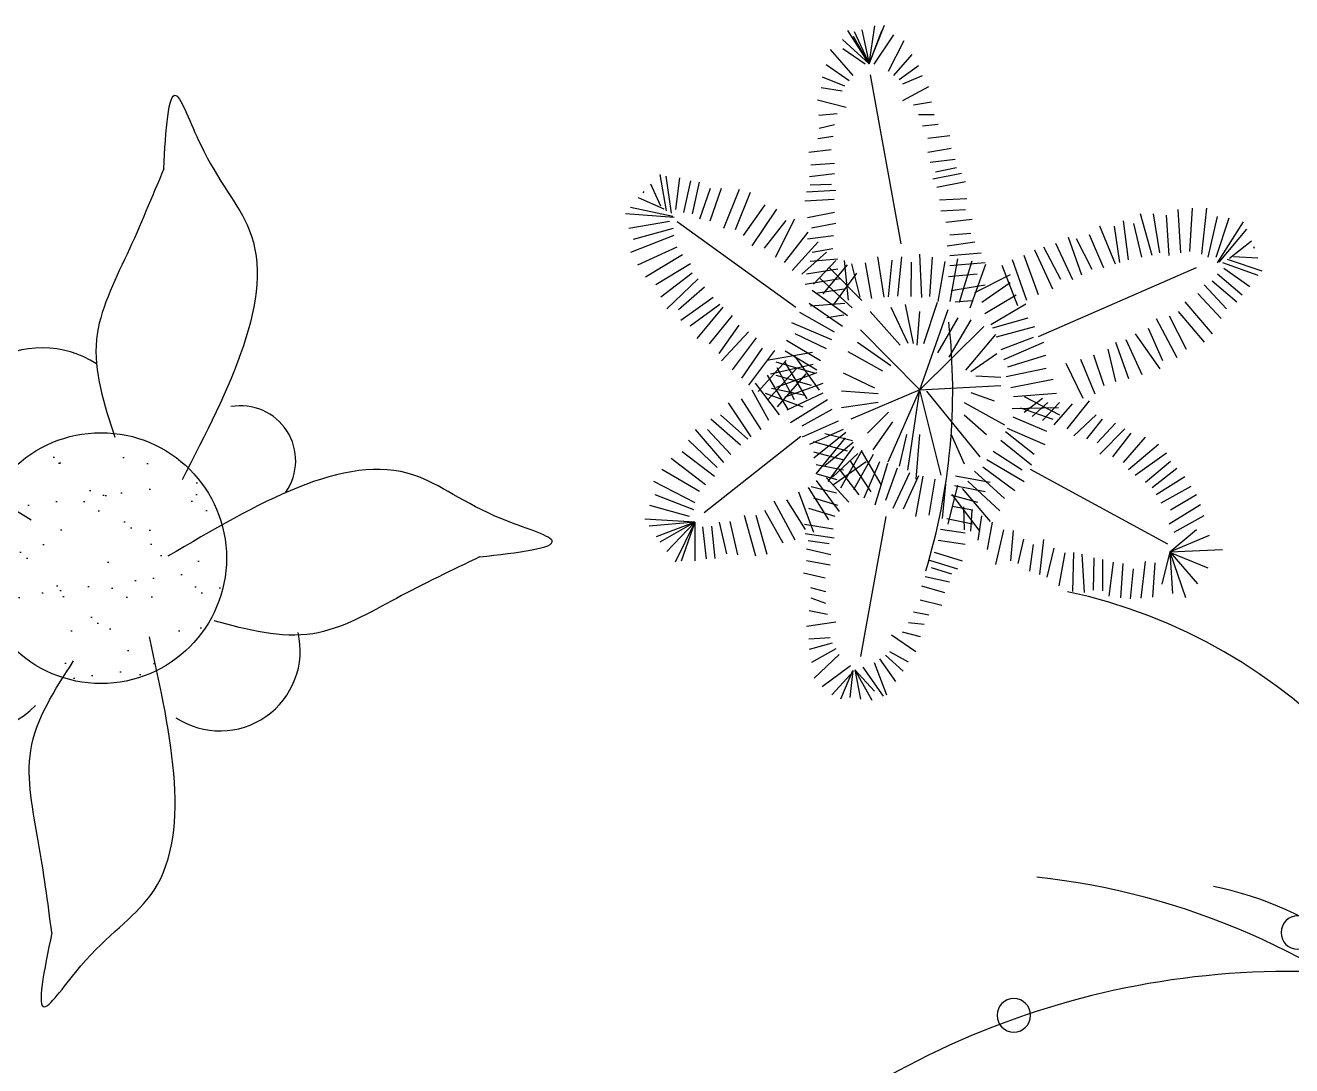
# Model space of a CAD drawing. Header units: millimetres. Extents: x 14385 to 129787, y 107826 to 186798.
# Drawn here: x 34932 to 37766, y 126286 to 128616 of the extents above; entities that cross this region are included whole.
import ezdxf

# ---------------------------------------------------------------- set-up
doc = ezdxf.new("R2010")
doc.units = ezdxf.units.MM
doc.header["$LTSCALE"] = 1000
doc.layers.add('FF-PLANTS', color=86, linetype='Continuous')

# ---------------------------------------------------------------- blocks, each defined once
blk = doc.blocks.new('A$C6C4E382C')
h = blk.add_hatch()
h.set_pattern_fill('AR-SAND', color=253, scale=77.4144, style=0)
h.set_pattern_definition([(37.5, (66126.55, 102584.22), (-4.87659, 149.1639), [0, -117.66989, 0, -131.60448, 0, -125.7984]), (7.5, (66126.55, 102584.22), (137.0062, 218.47474), [0, -63.47981, 0, -106.05773, 0, -40.64256]), (327.5, (66031.33, 102584.22), (241.07942, 0.43809), [0, -38.7072, 0, -139.34592, 0, -181.92384]), (317.5, (66031.33, 102584.22), (232.7175, 67.94473), [0, -19.3536, 0, -91.34899, 0, -104.50944])])
h.paths.add_polyline_path([(-263.3, -13.1, 1), (298.5, -13.1, 1)])
at = {"color": 8}
blk.add_circle((17.6, -13.1), 280.9, dxfattribs=at)
for centre, radius, start, end in [((-114, 235.2), 222.7, 56.9413, 188.2491), ((330.3, 205.1), 123, 325.2192, 100.2994), ((-257, -222.6), 175.6, 146.0901, 316.6419), ((283.8, -220.3), 179.7, 236.7503, 13.184)]:
    blk.add_arc(centre, radius, start, end, dxfattribs=at)
for points in [[(157.9, 859), (185.2, 1022.9), (239.9, 913.6), (349.3, 722.4), (198.9, 162.3)], [(157.9, 859), (75.8, 667.7), (7.5, 476.5), (48.5, 257.9)], [(-836.4, 71.6), (-998.5, 108.2), (-886.3, 156.6), (-689.1, 255), (-138.5, 73)], [(865, -10.4), (1027.1, 26.2), (914.9, 74.6), (717.8, 173), (167.1, -9)], [(-836.4, 71.6), (-650.1, -21.2), (-463, -100.3), (-242.5, -71.7)], [(865, -10.4), (678.7, -103.2), (491.6, -182.3), (271.1, -153.7)], [(-92.6, -852.3), (-108.4, -1017.8), (-27.4, -926.2), (127.5, -769.5), (126.1, -189.5)], [(-92.6, -852.3), (-122.8, -646.4), (-139.7, -444), (-43.9, -243.3)]]:
    blk.add_spline(points, degree=3, dxfattribs=at)
blk = doc.blocks.new('A$C1CB617FC')
at = {"color": 8}
for centre, radius, start, end in [((-1197.4, -26.8), 1204, 6.9904, 78.0284), ((-1189.2, -1096.7), 1617.7, 48.7581, 83.8624), ((-778.7, -281.8), 788.6, 28.8901, 78.4579), ((-432, 387.8), 37.5, 0, 180), ((-432, 387.8), 37.5, 180, 0), ((-451.6, -1529.7), 1830.3, 78.5516, 130.9815), ((-1067.7, 202.4), 37.5, 0, 180), ((-1067.7, 202.4), 37.5, 180, 0)]:
    blk.add_arc(centre, radius, start, end, dxfattribs=at)
blk = doc.blocks.new('A$C141622B6')
at = {"color": 8}
for p, q in [((-128.2, 733.3), (-175.7, 807.7)), ((-128.2, 733.3), (-163.4, 794.3)), ((-161.9, 805.6), (-128.2, 733.3)), ((-144.8, 809.2), (-128.2, 733.3)), ((-128.2, 733.3), (-93.9, 819.4)), ((-128.2, 733.3), (-115.2, 818.4)), ((-128.2, 733.3), (-99.8, 807.3)), ((-116.8, 732.2), (-73.1, 797.9)), ((-164, 706.9), (-214.5, 765.4)), ((-128.2, 733.3), (-187.6, 787.9)), ((-137.3, 732.2), (-187, 766.6)), ((-84.7, 716.6), (-49.7, 785.5)), ((-73.1, 707.2), (-32.2, 754.1)), ((-173.1, 695.1), (-224, 730.8)), ((-56.6, 330.1), (-125, 708.7)), ((-61.3, 697.8), (-17.6, 729.1)), ((-182.2, 683.1), (-232.2, 703.1)), ((-52.6, 688.4), (-8.8, 707.2)), ((-52.6, 650.9), (5.8, 682.2)), ((-188.4, 671.9), (-235.5, 679.7)), ((-179.4, 635.5), (-243.7, 651.9)), ((-29.2, 641.5), (11.7, 647.8)), ((-199.9, 620.8), (-241.1, 617.1)), ((-206, 596.7), (-240, 588.3)), ((-17.6, 619.6), (17.5, 619.6)), ((-8.8, 594.5), (26.3, 597.7)), ((-208.5, 570.3), (-243.3, 565)), ((2.9, 566.4), (52.6, 572.6)), ((-213.1, 540.2), (-262.8, 534.3)), ((2.9, 535.1), (55.5, 544.5)), ((8.7, 513.2), (64.2, 519.4)), ((-582, 403.7), (-595.8, 485)), ((-206, 487.1), (-261.4, 479.9)), ((-205.6, 509.8), (-259, 506.3)), ((14.6, 475.6), (78.8, 488.2)), ((20.4, 491.3), (67.2, 500.7)), ((-594.1, 414), (-616.9, 463.6)), ((-570.5, 398.5), (-582.6, 481.4)), ((-560.8, 407), (-552.2, 477.7)), ((-542.9, 400), (-527.4, 471)), ((-523.7, 397), (-508.1, 468)), ((-507.1, 385.8), (-483.4, 454.7)), ((-483.7, 381.8), (-458.5, 454.6)), ((-212.2, 463), (-259.8, 461)), ((23.3, 456.9), (87.6, 469.4)), ((-586.6, 407.7), (-644.4, 432.9)), ((-632.3, 446.9), (-634.8, 444)), ((-453.4, 364.7), (-418.6, 452.6)), ((-427.3, 362.1), (-393.7, 445.9)), ((-206.8, 428.9), (-272.2, 425.7)), ((-202.8, 449.2), (-268.1, 446)), ((29.2, 428.7), (90.5, 431.8)), ((-567.6, 391.3), (-662.2, 411.1)), ((-409.4, 348.4), (-360.8, 417.1)), ((-390.2, 325.5), (-334.6, 407.8)), ((-205.7, 400.2), (-266, 388.5)), ((32.1, 403.6), (87.6, 406.8)), ((505.3, 303.5), (479, 397.4)), ((522.8, 309.8), (508.2, 397.4)), ((569.5, 309.8), (563.7, 406.8)), ((590, 312.9), (595.8, 409.9)), ((616.2, 306.6), (628, 409.9)), ((-564.6, 388.8), (-673.3, 396.8)), ((-574.7, 379.8), (-665.8, 364.6)), ((-292.2, 187.6), (-558.2, 378.9)), ((-362.6, 320.3), (-314.1, 382.4)), ((-337.9, 300.3), (-294.8, 386)), ((-202.6, 375.2), (-257.2, 364.9)), ((43.8, 378.6), (102.2, 384.9)), ((423.5, 284.7), (388.5, 369.2)), ((420.6, 369.2), (432.2, 287.9)), ((452.7, 294.1), (441, 381.7)), ((481.9, 300.4), (464.4, 375.5)), ((543.2, 303.5), (537.4, 394.2)), ((630.8, 300.4), (651.3, 391.1)), ((648.4, 300.4), (677.6, 388)), ((651.5, 287.2), (709.5, 379.5)), ((-565.2, 348.5), (-662, 310.5)), ((-566.5, 364.3), (-656.3, 339.9)), ((-317.3, 288.1), (-264.5, 355.8)), ((-207.9, 348.1), (-266.1, 340.2)), ((52.6, 350.4), (99.3, 353.6)), ((347.6, 259.7), (318.3, 344.2)), ((370.9, 272.2), (335.8, 341.1)), ((397.2, 275.4), (365.1, 350.4)), ((655.2, 288.6), (717, 363)), ((-558.5, 322.3), (-646.9, 282.1)), ((-300.8, 270.5), (-242.6, 334.3)), ((-209.7, 318.6), (-255.8, 310.5)), ((46.7, 325.4), (108.1, 334.8)), ((283.3, 228.4), (242.4, 316)), ((300.8, 250.3), (262.8, 322.3)), ((289.1, 331.7), (327.1, 250.3)), ((678.6, 297.8), (727.9, 337)), ((734.6, 319.8), (733.2, 323.4)), ((-546.1, 305.7), (-629.1, 255.1)), ((-528.3, 285.4), (-605.7, 237.8)), ((-278.8, 262.3), (-223.4, 311.5)), ((-198, 295.7), (-259.8, 290.2)), ((-252.6, 239.8), (-202.8, 292.6)), ((-174.1, 203.5), (-183, 292.4)), ((-148.5, 210.2), (-166.7, 285.4)), ((-122.2, 207.2), (-136.1, 287.7)), ((-94.4, 210.2), (-109, 300.6)), ((-77.7, 293.2), (-85.2, 211.3)), ((-63.9, 212.7), (-55, 300.6)), ((-34, 212), (-33.6, 289.1)), ((-10.5, 209.6), (-14.4, 307.1)), ((8, 211.7), (14, 300.3)), ((26.4, 200.9), (41.7, 290.5)), ((52.6, 303.5), (122.7, 309.8)), ((52.6, 281.6), (131.4, 287.9)), ((53.4, 200.9), (70.2, 296.6)), ((74, 199.2), (102.1, 292.2)), ((98.2, 187), (133.4, 284.8)), ((224.9, 203.4), (192.7, 294.1)), ((251.2, 215.9), (219.1, 303.5)), ((663, 287.9), (741.9, 259.7)), ((672.9, 295.6), (751.2, 269.8)), ((687.7, 301.4), (742.2, 298.4)), ((-524.3, 264.4), (-594.8, 210.5)), ((-198.4, 273), (-268, 262.3)), ((-230.7, 218.3), (-176.6, 283.3)), ((-144.6, 203.4), (-217.8, 277.2)), ((-207.4, 194.3), (-156, 264.5)), ((49.6, 256.6), (113.9, 262.8)), ((108.7, 220.9), (188.3, 261.4)), ((204.5, 190.8), (169.4, 281.6)), ((251.2, 122.4), (604.6, 277.1)), ((651.3, 262.8), (706.8, 215.9)), ((665.9, 275.4), (724.3, 234.6)), ((-510.5, 251.9), (-581.2, 184.7)), ((-496.8, 232.7), (-555, 182.1)), ((-193.2, 251.8), (-271.2, 239)), ((-184.3, 228.1), (-248.2, 218.8)), ((-166, 186.8), (-238, 252.1)), ((55.5, 225.3), (131.4, 237.8)), ((124.3, 199.5), (187.7, 243.7)), ((622.1, 237.8), (671.7, 184.6)), ((639.6, 247.2), (695.1, 200.2)), ((-477.6, 209.8), (-549.6, 158.5)), ((-176.3, 168.9), (-255.6, 225.1)), ((-5.8, 106.6), (24.6, 199.2)), ((64.2, 200.2), (102.2, 203.4)), ((131, 173.9), (200.9, 216)), ((578.3, 200.2), (639.6, 128.3)), ((607.5, 219), (660.1, 162.7)), ((-528.9, 146.3), (-462.5, 194.7)), ((-455.6, 188.4), (-513.9, 117.9)), ((-205.6, 132.5), (-283.1, 175.9)), ((-187.9, 144.5), (-262.3, 196.7)), ((-182.6, 196.4), (-259.3, 190.4)), ((-58.5, 103.2), (-125.6, 178.3)), ((-40.9, 106.4), (-78.9, 187.7)), ((-29.2, 106.4), (-46.7, 194)), ((-20.4, 103.2), (-14.6, 178.3)), ((-14.6, 3.1), (48.9, 183)), ((143.9, 149.1), (222.8, 195.4)), ((563.7, 178.3), (622.1, 109.5)), ((-435, 169.5), (-486.3, 106)), ((-420, 147.8), (-464.4, 84.6)), ((-211.7, 114.9), (-301.4, 153.1)), ((-185.1, 170), (-222.7, 163.9)), ((-14.6, 3.1), (128.6, 144.5)), ((25.7, 85.5), (71.4, 164.1)), ((51, 76), (100.2, 159.9)), ((227.2, 163.6), (148.2, 140.9)), ((157.2, 121.5), (242.4, 145.1)), ((514, 162.7), (560.7, 75.1)), ((543.2, 168.9), (581.2, 93.9)), ((-398, 133), (-458.9, 67.7)), ((-434.2, 47.7), (-380.1, 119.4)), ((-237.3, 68), (-312.9, 113.7)), ((-223.8, 94.7), (-293.4, 128.1)), ((-14.6, 3.1), (-147.5, 137.5)), ((88, 47.4), (155.3, 126.6)), ((167.4, 93.4), (239.4, 121)), ((446.8, 115.8), (481.9, 37.5)), ((467.3, 128.3), (522.8, 50.1)), ((496.5, 140.8), (528.6, 68.8)), ((-367.8, 96.1), (-413.6, 28.9)), ((-340.2, 90.9), (-398.5, 13.7)), ((-255.1, 86.5), (-357.5, 69)), ((-315.9, 90), (-245.2, 48.1)), ((-97.5, 44.8), (-174.9, 88.3)), ((-79.8, 56.9), (-154.2, 109.1)), ((173.7, 70.6), (263.1, 109.6)), ((406, 93.9), (423.5, 21.9)), ((423.5, 109.5), (452.7, 28.2)), ((-314.1, 68.4), (-376.5, -1)), ((-253.8, 59.6), (-348.6, 38.1)), ((-248.2, 39.4), (-336.1, 64.9)), ((-267.2, -17.2), (-317.2, 65.6)), ((-238.9, 2.6), (-293.8, 78)), ((99.3, 43.8), (157.7, 84.5)), ((182.3, 54.2), (267.1, 80.7)), ((312.5, 62.6), (350.5, -15.7)), ((344.6, 72), (376.7, -6.3)), ((373.8, 81.3), (397.2, 12.5)), ((-356.2, 35.5), (-309.8, -41.4)), ((-290.8, 51), (-355.9, -19.9)), ((-245.1, 40.8), (-336.6, 8.1)), ((-257.4, 13), (-336, 34.9)), ((-270.1, 38.8), (-333.9, -34.7)), ((-295.2, -19.5), (-333.8, 52.1)), ((-115.7, 7.1), (-185.3, 40.4)), ((111, 34.4), (166.4, 31.2)), ((178.9, 33.1), (268, 51.3)), ((-352.4, -65.5), (-390.1, 2)), ((-329, -53.1), (-382.9, 18.2)), ((-271.4, -9.5), (-347, 6.3)), ((-231.7, 17.3), (-317.2, -13.6)), ((-108.1, -6.3), (-189.8, 0)), ((-14.6, 3.1), (-169.4, -62.6)), ((-85.3, -158.6), (-14.6, 3.1)), ((-41.3, -176.8), (-14.6, 3.1)), ((-14.6, 3.1), (166.4, 12.5)), ((-14.6, 0), (32.1, -187.8)), ((0, 0), (119.7, -147.1)), ((188.7, 7.9), (284.1, 27)), ((-392.1, -102.2), (-442.8, -26)), ((-369.7, -85.6), (-414.1, -17.1)), ((-276.2, -35.5), (-360.4, -5.4)), ((-232, -4.1), (-312.1, -42.6)), ((-221.1, -19.1), (-303.9, -70.6)), ((-108.1, -25.1), (-189.8, -37.6)), ((84.7, -25.1), (175.2, -75.1)), ((99.3, -3.2), (151.9, -21.9)), ((194.7, -11.9), (291.5, -4.4)), ((218.7, -12), (298.2, -52.8)), ((219.1, -47), (260, -15.7)), ((236.6, -56.4), (271.6, -25.1)), ((260, -65.7), (297.9, -25.1)), ((286.2, -75.1), (327.1, -28.2)), ((315.4, -84.5), (365.1, -21.9)), ((-460.7, -52.7), (-399.6, -107.7)), ((-211.6, -40.7), (-278.8, -78.5)), ((-84.7, -47), (-131.5, -93.9)), ((84.7, -53.2), (134.3, -97)), ((192, -38.8), (295.9, -36.3)), ((210.5, -37.1), (283.4, -62.7)), ((330, -100.2), (379.7, -53.2)), ((-416.1, -121.2), (-482.4, -62.7)), ((-197.4, -67), (-278.3, -102.7)), ((-260.6, -118.8), (-185.7, -84.9)), ((-75.9, -68.9), (-119.8, -131.4)), ((181.1, -82.5), (264.8, -119.4)), ((193.7, -57.6), (268.8, -89.6)), ((359.2, -106.4), (394.3, -62.6)), ((382.6, -115.8), (423.5, -72)), ((388.5, -140.8), (444, -84.5)), ((-468.2, -170.7), (-532.8, -109.8)), ((-453.3, -159.7), (-516.6, -85.5)), ((-280.7, -101.5), (-497.4, -272.5)), ((-437.6, -142), (-490.3, -85.6)), ((-176.4, -134.1), (-252.6, -113.2)), ((-180.2, -92.4), (-251.6, -149.7)), ((-182, -104.7), (-247.7, -185.2)), ((-165.1, -111.5), (-227.7, -95.5)), ((-60, -168), (-43.8, -97)), ((-23, -196.7), (-14.6, -97)), ((55.5, -97), (84.7, -162.7)), ((166.5, -109.5), (235.5, -164.8)), ((241.6, -141.6), (177, -90.8)), ((417.6, -147.1), (458.5, -93.9)), ((441, -159.7), (490.7, -103.3)), ((-474.4, -191.2), (-546.5, -135.8)), ((-183.8, -154.7), (-251.9, -136.7)), ((-163.9, -115.1), (-227, -166.9)), ((-163.3, -124.2), (-220.6, -202.6)), ((-153.5, -139.4), (-209.9, -192.3)), ((-144.4, -132.6), (-192, -217.4)), ((-118.9, -141.6), (-163.1, -221.1)), ((-145.8, -133.8), (-101.9, -208.9)), ((149.7, -134.2), (214.3, -176.4)), ((452.7, -175.2), (519.8, -118.9)), ((467.3, -187.8), (537.4, -137.8)), ((-494.2, -209.5), (-571.6, -150.6)), ((-185.8, -177.2), (-246.7, -165.3)), ((-135, -158.3), (-208, -210)), ((-171.5, -155.2), (-124.3, -225.5)), ((-105.1, -157.9), (-140.2, -239.5)), ((-87, -162.1), (-115.6, -255.3)), ((126.7, -169.3), (197.8, -222.5)), ((135, -152.7), (218.9, -202.3)), ((490.7, -203.5), (546.2, -156.5)), ((-508.2, -224.8), (-592, -175.6)), ((-199.7, -198.8), (-244.8, -185.9)), ((-223.8, -194), (-173.8, -248.6)), ((-195.5, -174.3), (-151.3, -232)), ((-65.6, -172.1), (-91.5, -244.8)), ((-37.6, -182.7), (-75.2, -262.7)), ((-51.3, -263.2), (-17.1, -188.5)), ((-8, -190.6), (-24.3, -280.6)), ((19.2, -197), (5.6, -277.4)), ((64.9, -189.5), (142.7, -203.9)), ((107.6, -178.9), (174.5, -240.4)), ((232.2, -174.8), (540, -341.7)), ((505.3, -216), (560.7, -172.2)), ((514, -231.6), (578.3, -190.9)), ((-517.6, -250.1), (-609.9, -202.3)), ((-286.6, -225.7), (-252.5, -315.4)), ((-264.8, -215.7), (-219.3, -288.4)), ((-201.1, -228.3), (-258.2, -214.3)), ((-246.5, -199.9), (-195.3, -269.4)), ((43, -208.5), (35.2, -285.4)), ((69.4, -210.6), (48.3, -297.5)), ((62.6, -211.2), (131.7, -224.8)), ((80.3, -218), (143.1, -292.1)), ((92.9, -201.6), (164.2, -267.7)), ((525.7, -250.4), (592.9, -212.8)), ((-520.6, -265.7), (-607.4, -232.1)), ((-341.2, -245.4), (-294.4, -333)), ((-313.2, -243), (-271.3, -309.8)), ((-198.6, -255.8), (-251.9, -239.9)), ((54.5, -232.4), (114.5, -248.2)), ((56.9, -231.6), (119.8, -314.3)), ((543.2, -297.3), (613.4, -253.5)), ((546.2, -266), (604.6, -231.6)), ((-530.4, -280.3), (-619.4, -255.7)), ((-408.2, -277.8), (-382.6, -368.9)), ((-381.8, -277.9), (-357.1, -364.8)), ((-362.6, -266.2), (-321.4, -339.5)), ((-204.3, -280.4), (-263.1, -262.4)), ((-90.8, -280.7), (-147.8, -594.2)), ((57.7, -257.9), (103.8, -265.9)), ((83.3, -258.7), (84.4, -310.2)), ((101.6, -266.5), (99, -313.4)), ((123.5, -278.9), (115.4, -333.9)), ((554.9, -316.1), (622.1, -278.5)), ((-518.6, -293.6), (-630.1, -286.9)), ((-518.6, -293.6), (-620.6, -302.4)), ((-518.6, -293.6), (-605.1, -325.9)), ((-518.6, -293.6), (-596.7, -337.9)), ((-518.6, -293.6), (-580.9, -359.3)), ((-518.6, -293.6), (-562.2, -382.7)), ((-518.6, -293.6), (-548.7, -380.6)), ((-518.6, -293.6), (-518.1, -379.9)), ((-500.8, -303.6), (-492.7, -375.8)), ((-481.3, -302.6), (-473.2, -374.9)), ((-463.7, -293.3), (-447.2, -364.2)), ((-440, -291.7), (-422.5, -366.7)), ((-208.4, -308.8), (-273.1, -298.7)), ((31.8, -308.7), (86.7, -317.6)), ((46, -285), (103.5, -297.4)), ((147.2, -293.6), (136.1, -354.8)), ((172.8, -310.5), (154.8, -388.4)), ((545.2, -359.6), (604.6, -309.8)), ((-206.6, -329.4), (-271.2, -319.4)), ((-217.4, -342.2), (-264.5, -335.1)), ((26.2, -333.3), (86.9, -342.8)), ((194.1, -312.1), (188.4, -380.3)), ((217.3, -331.1), (204.9, -385.8)), ((262.4, -332.4), (253, -410.9)), ((545.2, -359.6), (633.8, -322.3)), ((-213.8, -366.7), (-268.1, -353.8)), ((17.5, -360.7), (80.1, -379.8)), ((239.2, -343.5), (230.5, -402.8)), ((285.5, -351.3), (269.5, -416.4)), ((309.9, -361.7), (296.8, -435.7)), ((329.3, -361.1), (327.3, -448.8)), ((348.3, -364.7), (352.9, -450.7)), ((545.2, -359.6), (527.2, -431.9)), ((544.2, -360.6), (629.9, -395.3)), ((545.2, -359.6), (663.1, -354.3)), ((545.2, -359.6), (606.9, -431.4)), ((545.2, -359.6), (580.3, -461.9)), ((545.2, -359.6), (551, -453)), ((-215.7, -389.3), (-268.4, -380.3)), ((6.9, -378.4), (69.4, -397.6)), ((11, -394.6), (56.5, -408.8)), ((375.1, -373.2), (373.1, -445.9)), ((394, -376.8), (394.4, -447.5)), ((417.8, -383.3), (408.4, -458.8)), ((439.8, -385.9), (434.5, -462.7)), ((489.7, -381.7), (480, -463.8)), ((511.7, -384.3), (506.3, -461)), ((-226.4, -418.8), (-275.2, -407.8)), ((-2.9, -415.2), (51.6, -427.2)), ((462.7, -397.7), (456.5, -465.2)), ((-225, -449.2), (-259, -440.3)), ((-11, -436.3), (40.3, -451.2)), ((-225.2, -475.8), (-258.2, -463.9)), ((-14.3, -467.5), (34.4, -478.9)), ((-221.7, -500.3), (-262.3, -492.3)), ((-28.8, -494.2), (5.7, -501.1)), ((-202.9, -517.1), (-268.5, -526.7)), ((-40.2, -518.3), (-5.3, -521.9)), ((-215.6, -552.4), (-263.2, -555.2)), ((-210.6, -564.2), (-262.4, -578.8)), ((-78.3, -545.7), (-23.5, -582.9)), ((-54.1, -538.8), (-14.1, -549.3)), ((-202.8, -577), (-257.2, -607.3)), ((-195, -589.8), (-251.3, -642.7)), ((-91.9, -591.5), (-51.7, -627.2)), ((-82.3, -583), (-40.6, -606.3)), ((-170.1, -615.4), (-233.6, -662.4)), ((-142.3, -617.8), (-97.1, -683.3)), ((-117.1, -607.7), (-89.5, -679.8)), ((-104.6, -599.6), (-68.8, -650.5)), ((-170.2, -634.4), (-211.6, -680.2)), ((-191.5, -689.2), (-164.7, -625.9)), ((-164.7, -625.9), (-171.1, -686)), ((-160.2, -624.3), (-115.8, -671.6)), ((-160.2, -624.3), (-122.4, -691.8)), ((-160.2, -624.3), (-147.4, -689.6))]:
    blk.add_line(p, q, dxfattribs=at)
blk.add_arc((-1311.5, -0.1), 1370.4, 342.9456, 6.4814, dxfattribs=at)

msp = doc.modelspace()

# ---------------------------------------------------------------- block references
at = {"layer": 'FF-PLANTS'}
for name, p in [('A$C141622B6', (36948.8, 127796.9)), ('A$C6C4E382C', (35083.7, 127436.1)), ('A$C1CB617FC', (38212.2, 126196.7))]:
    msp.add_blockref(name, p, dxfattribs=at)

doc.saveas('drawing.dxf')
